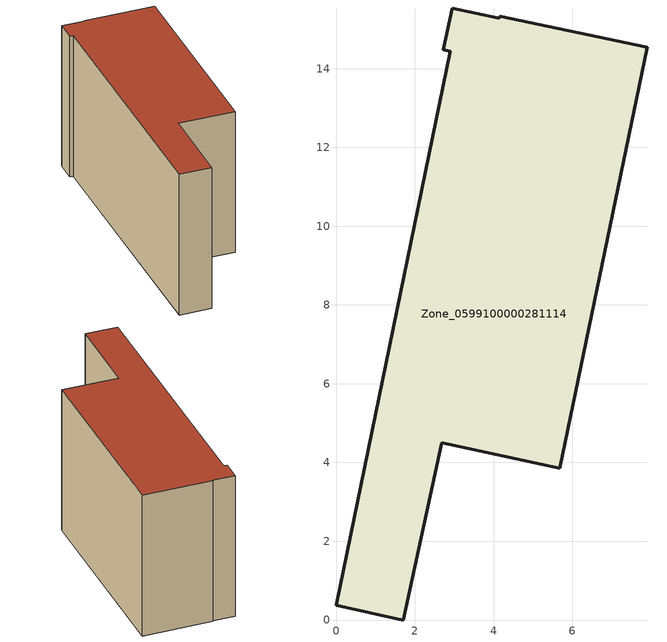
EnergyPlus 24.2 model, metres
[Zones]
Zone_0599100000281114
 floor ground (C_G): 2.9,14.44 2.72,14.48 2.95,15.54 4.14,15.28 4.16,15.34 7.91,14.54 5.68,3.85 2.68,4.5 1.71,0 0,0.37 z0
 wall outside (C_F): 0,0.37 1.71,0 2.68,4.5 5.68,3.85 7.91,14.54 4.16,15.34 4.14,15.28 2.95,15.54 2.72,14.48 2.9,14.44 0,0.37 z0:8.31
 roof outside (C_R): 2.9,14.44 0,0.37 1.71,0 2.68,4.5 5.68,3.85 7.91,14.54 4.16,15.34 4.14,15.28 2.95,15.54 2.72,14.48 z8.31
[BUILDING]
Pand.0599100000281114: North Axis=0; Terrain=City; Loads Convergence Tolerance Value=0.04; Temperature Convergence Tolerance Value=0.4; Solar Distribution=FullExterior; Maximum Number of Warmup Days=25; Minimum Number of Warmup Days=1
[Site:Location]
Rotterdam.The.Hague.AP_ZH_NLD Design_Conditions: Latitude=51.96; Longitude=4.45; Time Zone=1; Elevation=-4.5
[SITE:GROUNDTEMPERATURE:BUILDINGSURFACE]
18, 18, 18, 18, 18, 18, 18, 18, 18, 18, 18, 18
[MATERIAL] Thermal Absorptance=0.9; Solar Absorptance=0.7; Visible Absorptance=0.7
Name | Roughness | Thickness | Conductivity | Density | Specific Heat
G.TI.1975-1991 | MediumSmooth | 0.15 | 0.288461 | 540 | 1210
F.TI.1975-1991 | Rough | 0.3 | 0.230769 | 1920 | 840
R.TI.1975-1991 | MediumRough | 0.2 | 0.153846 | 1500 | 1000
[CONSTRUCTION]
C_G: G.TI.1975-1991
C_F: F.TI.1975-1991
C_R: R.TI.1975-1991
[ZONE]
Zone_0599100000281114: Type=1; Multiplier=1; Ceiling Height=Autocalculate; Volume=Autocalculate; Floor Area=autocalculate; Part of Total Floor Area=Yes
[ZONEINFILTRATION:DESIGNFLOWRATE]
Infil_Zone_0599100000281114: Zone or ZoneList or Space or SpaceList=Zone_0599100000281114; Schedule=AlwaysOn; Design Flow Rate Calculation Method=Flow/Area; Flow Rate per Floor Area=0.003; Constant Term Coefficient=1; Temperature Term Coefficient=0; Velocity Term Coefficient=0; Velocity Squared Term Coefficient=0
[HVACTEMPLATE:ZONE:IDEALLOADSAIRSYSTEM]
Zone_0599100000281114: Maximum Heating Supply Air Temperature=50; Minimum Cooling Supply Air Temperature=13; Maximum Heating Supply Air Humidity Ratio=0.0156; Minimum Cooling Supply Air Humidity Ratio=0.0077; Heating Limit=NoLimit; Cooling Limit=NoLimit; Dehumidification Control Type=ConstantSensibleHeatRatio; Cooling Sensible Heat Ratio=0.7; Dehumidification Setpoint=60; Humidification Control Type=None; Humidification Setpoint=30; Outdoor Air Method=None; Outdoor Air Flow Rate per Person=0.00944; Outdoor Air Flow Rate per Zone Floor Area=0; Outdoor Air Flow Rate per Zone=0; Demand Controlled Ventilation Type=None; Outdoor Air Economizer Type=NoEconomizer; Heat Recovery Type=None; Sensible Heat Recovery Effectiveness=0.7; Latent Heat Recovery Effectiveness=0.65
[ZONECONTROL:THERMOSTAT]
ThermostatControl_Zone_0599100000281114: Zone or ZoneList=Zone_0599100000281114; Control Type Schedule=DualSetpointControlType; Control 1=Thermostat_Zone_0599100000281114; Temperature Difference Between Cutout And Setpoint=0
[THERMOSTATSETPOINT:DUALSETPOINT]
Thermostat_Zone_0599100000281114: Heating Setpoint Temperature Schedule=HeatingSetpoint_Zone_0599100000281114; Cooling Setpoint Temperature Schedule=CoolingSetpoint_Zone_0599100000281114
[SCHEDULE:COMPACT]
HeatingSetpoint_Zone_0599100000281114: Through: 12/31, For: AllDays, Until: 24:00, 21
CoolingSetpoint_Zone_0599100000281114: Through: 12/31, For: AllDays, Until: 24:00, 24
DualSetpointControlType: Through: 12/31, For: AllDays, Until: 24:00, 4
AlwaysOn: Through: 12/31, For: AllDays, Until: 24:00, 1
